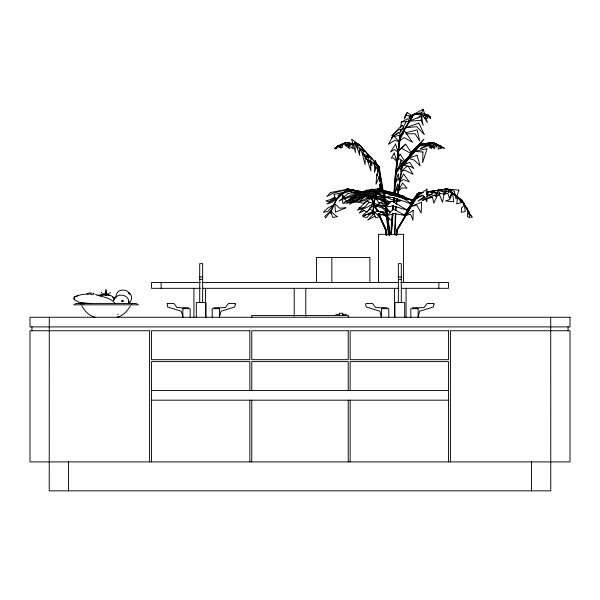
<?xml version="1.0" encoding="UTF-8"?>
<svg xmlns="http://www.w3.org/2000/svg" width="600" height="600" viewBox="0 0 600 600"><rect width="100%" height="100%" fill="white"/><g stroke="black" fill="none" stroke-linecap="round" stroke-linejoin="round"><path stroke-width="0.9" d="M394.485 234.75L395.43 213.353M395.558 210.562L395.722 206.843L396.158 206.843L395.985 210.562M394.912 234.75L395.865 213.353M106.433 290.873L106.305 295.252M390.75 234.66L392.31 214.155M392.588 210.428L392.947 205.763M393.368 200.167L393.585 197.377M393.795 194.58L395.138 176.865L399.668 136.8L413.558 114.48L400.245 136.965L399.668 136.8L400.305 136.845L395.775 176.887L394.433 194.618M390.96 234.69L392.513 214.192M392.865 209.528L393.15 205.8M393.435 202.072L393.787 197.415M393.998 194.618L395.34 176.91L399.668 136.8L400.305 136.845M391.185 234.66L392.812 213.218M393.097 209.49L393.375 205.763M393.66 202.035L394.013 197.377M394.23 194.58L395.572 176.865L400.103 136.8L413.558 114.48M391.388 234.69L393.015 213.255M393.3 209.528L393.585 205.8M393.862 202.072L394.222 197.415M421.095 120.33L421.47 116.265L408.825 121.23L421.095 120.33L423.18 125.28L421.47 116.265M395.775 176.91L395.138 176.865M400.59 129.097L400.207 132.645L406.545 121.155M400.785 127.32L401.355 122.002L407.903 118.695L408.832 121.455L401.355 122.002M377.595 188.873L384.12 193.38L377.595 188.873L384.585 193.11L385.08 196.778M384.24 196.065L383.873 193.312L384.585 193.11L378.03 188.873M374.73 200.085L372.952 213.202L372.517 213.202L374.295 200.085L374.73 200.13L378.022 188.782L377.587 188.782L374.295 200.13M396.045 235.282L396.825 229.77L418.47 193.11L423.082 192.428M396.248 235.312L396.825 229.77L397.47 229.808L396.683 235.312M396.472 235.282L397.26 229.77L418.897 193.11L422.588 192.562M396.143 204.112L396.982 198.653M397.537 195.007L401.88 166.778L420.585 144.458L402.308 166.778L397.972 195.007M396.57 204.112L397.41 198.653M434.678 146.7L434.19 148.86L432.54 146.873L428.257 145.028M371.265 195.397L370.837 197.197L375.195 195.855M405.24 115.56L404.43 118.778L407.228 112.523L412.2 115.868L405.24 115.56L407.228 112.523M101.46 292.5L101.37 292.98L101.542 292.26M428.115 116.602L428.64 116.325L428.115 116.602L425.085 114.683M423.93 115.267L423.412 116.7L421.868 117.135M219.442 317.145L219.667 316.53M418.08 317.145L418.312 316.53M421.575 113.205L423.12 109.17L412.95 114.817L421.575 113.205L427.312 122.483L423.12 109.17M380.903 211.185L379.087 215.333L382.118 214.53M336.3 200.085L330.33 213.202L329.903 213.202L335.865 200.085L347.385 188.782L335.88 200.13M128.805 301.688C128.363 293.55 115.89 292.928 113.55 300.3L113.97 299.572M114.24 299.093L114.675 298.343M420.353 192.69L417.72 197.228L414.915 199.718L422.22 195.097M397.02 229.897L419.092 193.237L397.447 229.897L396.825 229.77M392.505 136.695L400.53 135.233L398.865 132.352L392.505 136.695L391.373 138.585L392.737 137.453M399.81 136.965L413.692 114.645M130.282 305.947C127.41 311.13 123.157 315.885 117.075 317.077M456.87 196.163L461.745 200.347L447.097 188.782L455.43 195.022M447.525 188.782L446.947 188.993M461.317 200.347L461.91 200.085L469.463 213.33L461.287 200.212L469.65 213.202M426.893 194.28L428.985 191.407L432.675 193.507L426.952 196.478M342.442 145.005L343.462 143.745L338.46 146.977L342.487 147.278M417.99 118.238L419.632 116.205L422.842 114.623M390.69 201.368L386.062 207.03L393.06 205.86L407.317 210.225L392.077 201.142M106.845 293.077L106.552 294.33L109.462 293.558M366.248 201.3L357.442 210.225L364.905 207.202M359.85 201.263L371.91 189.105L383.94 196.725M105.097 294.345C106.762 296.775 104.108 293.197 102.51 293.655M401.482 148.312L405.683 144.15L412.283 154.222L401.482 148.312L397.778 151.62L405.683 144.15M412.335 116.002L409.38 118.882L409.058 116.895L416.558 113.573L412.335 116.002L409.058 116.895M128.812 303.638C139.485 292.582 115.89 282.428 115.852 298.222M407.085 166.14L401.062 171.667L405.165 170.257L413.168 174.36L408.202 166.267M396.143 134.618L398.865 132.352M375.697 206.093L380.085 202.733M384.585 193.11L384.803 196.98M384.487 197.895L388.83 229.98L389.543 229.77L389.722 235.282M388.83 229.98L389.543 229.77L385.327 198.608M424.268 196.538L417.96 201.15L425.317 197.325M443.482 194.167L444.803 193.215L445.162 189.015L448.702 192.54M461.287 200.212L461.91 200.085M334.95 197.895L328.748 201.825L325.875 200.925L330.15 199.635L334.86 197.145M338.048 195.93L342.697 192.983L338.775 195.06M382.763 307.928L381.532 308.685L381.532 316.957L381.15 316.957L379.942 311.22L366.218 306.952L365.61 303.945L366.33 303.465L372.465 303.457L375.6 307.515L382.763 307.928L382.058 308.325M357.593 194.175L348.442 199.718L355.725 196.665M335.572 198.87L326.865 203.903L331.642 202.545L338.737 197.04L337.155 197.955M374.94 216.127L367.71 220.178L377.212 210.36L387.143 215.333L378.157 214.327M86.887 293.985L89.715 292.882L92.273 293.115M100.05 295.905C104.438 294.743 113.752 293.317 113.722 300.202M360.817 201.112L372.022 195.585L382.882 196.965M364.77 210.3L359.108 213.06L369.27 202.17L386.332 206.647L375.3 205.178L369.63 207.938M363.428 197.542L349.38 204.225L358.065 193.845L365.888 196.042M444.06 194.722L447.158 193.267M345.892 142.462L337.058 146.303L346.327 142.462L345.892 142.507L359.528 144.375L359.093 144.375M425.572 199.02L422.197 200.43L432.75 197.032M427.26 198.315L431.482 196.553M433.17 195.847L436.545 194.438L438 190.072L440.22 193.748M90.877 303.712L78.998 302.243L74.715 299.903L74.213 297.06C80.085 294.195 86.715 293.58 93.127 294.487M74.213 297.06L77.858 295.785M360.795 194.962L366.712 192.975M376.47 206.16L378.735 205.417M74.25 297.278L73.642 298.92L74.677 299.685M435.39 196.185L439.785 194.767M74.948 303.938L76.597 303.42L135.532 303.42L137.183 303.938M385.612 197.25L396.457 193.845L412.207 204.225L393.022 197.542L385.695 197.513M131.13 303.983L132.998 303.42M98.43 295.252C102.075 293.925 106.102 294.165 109.718 295.462M403.185 133.47L401.445 133.92L403.26 133.898M405.787 132.795L417.082 129.863L419.678 140.843L415.035 133.755L405.975 133.86M421.717 113.017L413.153 114.698L416.737 113.648M413.123 114.398L419.88 113.085M413.153 114.698L421.283 113.017M388.957 235.343L388.778 229.83L389.543 229.77M432.435 142.507L420.158 144.375L432.862 142.507L441.082 146.303L432.428 142.462L432.862 142.507M358.5 194.04L365.752 192.96M426.772 191.88L447.495 188.873L426.81 192.18M427.2 191.88L447.495 188.873M419.092 193.237L418.47 193.11L423.12 192.728M356.257 201.69L342.795 203.362L342.263 194.062L346.035 200.843L352.5 201.18M367.695 197.52L371.108 197.513L368.498 196.778M379.178 166.778L359.093 144.458L379.178 166.77L384.143 196.83M401.88 166.77L402.315 166.77M377.565 189.142L378 189.142M447.54 189.172L447.067 188.873M383.873 193.312L384.548 193.38M418.507 193.41L418.897 193.11M378.75 166.778L385.365 206.843L385.8 206.843L388.935 234.75M378.127 213.555L385.5 229.755L386.138 229.77L386.745 235.282M388.778 229.83L389.213 229.83M199.71 276.968L202.65 276.968M398.355 276.968L401.295 276.968M199.71 279.413L202.65 279.413M398.355 279.413L401.295 279.413M200.415 282.548L151.5 282.548L151.5 288.33L200.415 288.33M202.282 282.548L398.91 282.548M400.77 282.548L448.5 282.548L448.5 288.33L401.452 288.33M202.282 288.33L398.79 288.33M105.3 289.987L106.59 289.987M105.007 294.36L104.895 293.077M73.552 304.822L138.585 304.822M184.417 307.71L188.55 307.71M213.81 307.71L217.942 307.71M383.062 307.71L387.195 307.71M412.447 307.71L416.588 307.71M182.812 308.685L190.155 308.685L190.155 317.257M219.548 308.685L212.205 308.685L212.205 317.257M381.45 308.685L388.8 308.685L388.8 317.257M418.192 308.685L410.842 308.685L410.842 317.257M335.805 314.355L339.51 314.355M342.817 314.355L346.53 314.355M151.5 390.548L448.5 390.548M151.5 400.185L448.5 400.185M386.1 235.275L385.493 229.77L386.31 235.282M378.765 213.57L386.138 229.77L378.562 213.555M117.413 314.123L118.215 314.175M386.138 229.77L386.535 235.275M385.5 229.755L378.33 213.57M423.022 114.248L417.428 113.7L422.603 114.637M424.89 114.435L428.618 114.802L430.725 118.785L426.915 115.425L424.327 114.953M361.118 150.562L359.528 150.308L359.61 155.257L356.79 146.243L365.085 151.208L362.707 150.825M371.835 206.445L375.442 207.03L373.298 205.44M365.782 192.405L346.98 188.873L365.347 192.405M367.185 192.757L369.022 193.11M426.592 193.673L437.1 196.208L433.815 203.138L432.338 197.048L427.283 194.835M433.928 145.762L424.83 143.558L426.548 144.292M374.272 214.252L371.73 213.562L362.528 215.468L369.983 208.972L375.03 212.565M377.663 215.183L379.358 215.64L377.918 214.62M97.118 295.125C103.41 297.082 111.075 297.907 115.23 303.638M93.855 293.812L93.472 293.692L94.14 293.933M79.14 303.42L81.008 303.983M95.602 294.472L96.99 294.96M95.062 317.077C88.98 315.885 84.727 311.13 81.847 305.947M371.445 196.507L389.918 202.837M358.087 193.545L354.697 192.368L353.43 190.125L359.303 193.41M361.485 194.715L363.18 195.308M368.272 197.07L371.663 198.248L368.34 196.98M357.45 194.153L346.013 190.155L347.265 188.993L350.558 191.212L358.425 194.16M367.132 197.535L371.528 199.072L367.163 197.43M365.903 195.397L362.4 194.153L360.285 191.558L365.873 194.82M369.413 196.642L377.295 199.447M381.675 201L384.308 201.938M122.49 301.65L123.517 301.163L122.903 300.195L121.965 300.728L122.468 301.673M389.94 202.822L373.058 196.237M360.03 193.822L365.85 196.035M370.072 196.44L376.785 199.02M381.825 200.955L384.345 201.923M112.792 296.888L114.675 297.712M427.463 115.2L424.245 113.76L428.1 115.785M366.9 193.02L368.438 193.83M424.103 113.445L427.125 115.365M423.668 113.445L428.55 116.602M379.485 205.178L390.607 212.565M376.793 196.072L385.493 201.9L380.4 196.785M130.485 294.743L128.205 292.447M382.875 214.327L390.923 220.178L382.553 211.665M366.87 200.663L369.015 202.252M447.097 188.782L461.745 200.347M366.765 193.132L368.032 194.16M372.757 189.105L374.67 191.025M381.435 202.815L390.728 212.423M430.418 117L430.695 117.3L429.877 116.288M128.4 292.815L129.172 293.737M122.108 301.485L121.83 300.862L121.995 301.35M461.722 200.212L469.463 213.33M370.62 195.667L373.725 202.485M376.822 209.31L377.603 211.013M370.41 195.653L373.905 203.325M374.678 205.028L377.392 210.998M370.575 196.515L373.68 203.34M374.843 205.897L377.168 211.013M369.983 195.653L373.47 203.325M374.632 205.882L376.965 210.998M381.33 316.53L381.562 317.145M182.692 316.53L182.917 317.145M82.567 302.955L83.002 304.163M110.198 292.26L110.4 292.95M384.45 198.653L385.8 206.843M385.05 198.817L389.265 229.98M384.15 193.11L384.518 195.855M384.893 198.608L389.107 229.77L389.393 235.343M385.365 206.843L388.507 234.75M128.88 302.438L128.955 303.135L128.745 301.11M105.458 290.873L105.578 295.252M568.072 326.903L568.072 330.757M550.717 317.257L550.778 490.83L49.222 490.83L49.282 317.257M531.487 461.903L531.487 490.83M450.428 461.903L450.428 330.757L570 330.757L570 461.903L30 461.903L30 330.757L149.572 330.757L149.572 461.903M448.5 461.903L448.5 361.612L350.145 361.612L350.145 390.548M438.855 282.548L438.855 288.33M406.072 288.33L406.072 317.257M404.692 317.257L404.692 302.565L394.95 302.565L394.95 317.257M403.553 282.548L403.553 234.33L378.48 234.33L378.48 282.548M401.295 302.565L401.295 263.632L398.355 263.632L398.355 302.565M394.5 288.33L394.5 317.257M369.885 282.548L369.885 257.475L316.44 257.475L316.44 282.548M350.145 400.185L350.145 461.903M348.337 317.257L348.337 315.472L251.782 315.472L251.782 317.257M348.218 390.548L348.218 361.612L251.782 361.612L251.782 390.548M348.218 400.185L348.218 461.903M342.825 315.472L342.825 313.237L339.502 313.237L339.51 315.472M331.845 257.475L331.845 282.548M305.782 288.33L305.782 316.327M294.218 288.33L294.218 316.327M251.782 400.185L251.782 461.903M249.855 390.548L249.855 361.612L151.5 361.612L151.5 461.903M249.855 400.185L249.855 461.903M206.048 317.257L206.048 302.565L196.312 302.565L196.312 317.257M205.5 288.33L205.5 317.257M202.65 302.565L202.65 263.632L199.71 263.632L199.71 302.565M193.928 288.33L193.928 317.257M161.145 282.548L161.145 288.33M68.512 461.903L68.512 490.83M31.928 326.903L31.928 330.757M426.967 189.105L426.93 201.9L423.548 195.585L416.107 197.197L426.967 189.105M379.455 174.053L379.395 181.913L380.265 179.542L381.345 182.078L379.455 174.053M413.16 210.36L413.01 220.178L410.61 214.327L405.405 215.333L413.16 210.36M342.532 143.812L342.48 146.183L340.853 148.215L339.442 146.678L342.532 143.812M422.933 151.98L422.64 162.623L427.072 148.672L414.338 151.44L422.933 151.98M365.317 156.6L365.055 164.565L362.22 153.083L370.657 157.792L365.317 156.6M421.553 202.17L421.185 213.06L416.85 205.178L410.34 206.647L421.553 202.17M380.873 183.007L380.692 188.153L381.653 187.958L382.897 191.483L380.873 183.007M461.535 208.125L461.272 212.288L465.24 211.545L464.46 204.952L461.535 208.125M376.71 174.127L376.05 184.2L378.517 178.29L381.233 181.597L376.71 174.127M379.733 184.14L379.058 193.178L380.543 188.55L382.718 191.025L379.733 184.14M375.345 160.53L374.4 172.267L376.343 167.498L379.447 171.21L375.345 160.53M235.395 303.945L234.78 306.952L221.062 311.22L219.472 316.957L219.472 308.685L218.243 307.928L225.405 307.515L228.54 303.457L234.675 303.465L235.395 303.945M434.04 303.945L433.425 306.952L419.707 311.22L418.118 316.957L418.118 308.685L416.888 307.928L424.05 307.515L427.185 303.457L433.312 303.465L434.04 303.945M467.925 210.833L467.272 216.42L470.048 217.942L467.925 210.833M457.74 197.04L456.66 203.903L461.452 202.545L457.74 197.04M106.058 295.178C106.583 296.085 107.047 292.882 106.058 295.178M410.355 205.86L410.13 207.03L413.49 200.663L406.882 210.225L410.355 205.86M444.053 194.153L442.485 202.245L439.545 194.82L430.26 191.558L444.053 194.153M378.63 170.257L377.618 174.36L377.483 165.525L379.627 171.667L378.63 170.257M458.895 190.155L456.03 199.072L454.38 191.212L446.685 188.993L458.895 190.155M398.22 174.127L394.815 184.2L398.475 178.29L399.69 181.597L398.22 174.127M397.77 184.14L394.658 193.178L397.155 188.55L398.183 191.025L397.77 184.14M401.01 160.53L396.908 172.267L399.817 167.498L401.228 171.21L401.01 160.53M434.415 143.745L433.522 146.265L430.043 147.278L437.265 146.977L434.415 143.745M405.81 213.562L405.053 215.64L408.54 208.972L403.98 215.468L405.81 213.562M420.533 143.183L419.933 144.803L423.915 139.148L411.18 152.468L420.533 143.183M417.112 193.845L415.755 197.513L415.192 197.542L410.048 204.225L417.112 193.845M451.732 192.368L449.438 198.248L448.043 193.822L438.285 190.125L451.732 192.368M439.5 145.822L438.112 148.995L440.783 148.485L439.5 145.822M400.013 154.163L396.945 161.047L399.248 158.565L406.192 163.2L400.013 154.163M452.603 192.983L449.625 199.635L445.575 200.925L453.757 201.825L452.603 192.983M466.912 207.788L466.725 208.2L463.71 203.888L468.893 212.153L466.912 207.788M404.295 130.553L399.188 141.233L404.018 137.52L412.553 142.282L404.295 130.553M406.357 159.847L404.295 163.898L403.147 163.733L395.978 170.82L406.357 159.847M403.56 174.053L399.465 182.078L403.23 179.542L409.312 181.913L403.56 174.053M402.525 183.007L398.018 191.483L401.94 187.958L406.995 188.153L402.525 183.007M394.207 153.03L391.342 158.167L393.457 157.98L396.825 161.505L394.207 153.03M393.345 135.547L388.373 144.382L394.882 140.28L399.067 141.69L393.345 135.547M339.525 194.438L336.09 200.43L333.892 194.483L353.955 190.072L339.525 194.438M412.118 153.083L409.268 157.792L409.237 156.6L401.018 164.565L412.118 153.083M354.067 143.558L352.035 146.873L353.377 148.86L348.81 145.98L354.067 143.558M417.862 146.243L414.705 151.208L414.338 150.308L409.283 155.257L417.862 146.243M395.603 144.067L390.525 151.935L394.41 149.565L397.89 152.093L395.603 144.067M167.235 303.525L167.58 306.952L181.297 311.22L182.887 316.957L182.887 308.685L184.118 307.928L176.955 307.515L173.82 303.457L167.235 303.525M371.55 158.475L370.5 160.058L371.91 165.915L366.668 155.22L371.55 158.475M373.072 203.888L367.29 212.153L358.882 207.788L365.295 208.2L373.072 203.888M338.572 145.53L336.525 148.358L334.68 148.238L338.572 145.53M330.885 210.833L325.733 217.942L324.705 216.42L330.885 210.833M338.295 145.822L335.895 148.995L334.815 148.485L338.295 145.822M461.175 200.843L460.68 201.465L464.445 203.362L453.645 194.062L461.175 200.843M393.12 208.972L387.232 215.64L394.103 213.562L405.127 215.468L393.12 208.972M333.562 204.952L327.697 211.545L323.31 212.288L327.705 208.125L333.562 204.952M427.162 115.552L424.56 118.38L427.71 118.26L427.162 115.552M330.51 192.54L326.82 196.538L333.157 193.215L348.435 189.015L330.51 192.54M402.007 125.235L391.815 135.938L398.13 130.072L404.595 128.49L402.007 125.235M372.78 211.433L366.892 217.5L362.7 216.667L372.78 211.433M349.35 142.882L346.26 145.53L344.572 143.235L349.35 142.882M348.165 193.507L339.007 201.15L350.925 195L360.907 191.407L348.165 193.507M375.735 194.062L364.395 203.362L352.905 201.465L364.433 200.843L375.735 194.062M377.483 165.21L375.6 166.672L375.69 168.562L373.44 162.33L377.483 165.21M426.923 145.41L420.315 148.762L430.095 144.78L425.58 143.678L426.923 145.41M409.717 162.33L403.058 165.21L410.903 166.672L413.865 168.562L409.717 162.33M345.847 207.788L335.452 212.153L334.853 203.888L339.615 208.2L345.847 207.788M363.968 196.208L347.025 203.138L364.702 197.048L383.295 192.623L363.968 196.208M379.665 216.42L375.862 217.942L372.825 210.833L379.665 216.42M365.205 192.368L350.535 198.248L363.562 193.822L379.928 190.125L365.205 192.368M366.735 190.155L344.07 199.072L366.697 191.212L377.685 188.993L366.735 190.155M416.993 155.22L408.57 158.475L414.248 160.058L420.15 165.915L416.993 155.22M365.19 194.153L343.972 202.245L366.218 194.82L381.09 191.558L365.19 194.153M418.83 123.105L405.42 127.815L416.707 126.623L424.335 134.58L418.83 123.105M353.115 143.678L347.625 145.41L349.83 148.762L344.52 144.78L353.115 143.678M430.485 142.507L418.912 145.852L428.213 145.538L431.325 148.755L430.485 142.507M444.24 148.238L439.237 145.53L444.24 148.238M365.355 151.44L362.663 151.98L369.082 162.623L359.25 148.672L365.355 151.44M337.11 216.667L332.715 217.5L330.75 211.433L337.11 216.667M400.192 200.925L389.13 201.825L376.335 192.983L391.86 199.635L400.192 200.925M570 317.257L30 317.257L30 326.903L570 326.903L570 317.257M249.855 330.757L151.5 330.757L151.5 359.685L249.855 359.685L249.855 330.757M348.218 330.757L251.782 330.757L251.782 359.685L348.218 359.685L348.218 330.757M448.5 330.757L350.145 330.757L350.145 359.685L448.5 359.685L448.5 330.757M376.155 163.898L370.522 163.733L370.928 170.82L367.222 159.847L376.155 163.898M435.322 143.235L429.217 142.882L437.077 145.53L435.322 143.235M387.053 212.288L378.705 211.545L373.62 204.952L382.403 208.125L387.053 212.288M360.435 145.852L356.993 145.538L357.81 148.755L354.39 142.507L360.435 145.852M388.11 203.903L378.54 202.545L375.157 197.04L388.11 203.903M390.36 194.175L383.722 192.69L408.285 199.718L390.36 194.175M390.795 193.507L381.743 191.407L414.675 201.15L390.795 193.507M392.43 192.54L378.038 189.015L404.632 196.538L392.43 192.54M397.08 194.483L379.68 190.072L395.572 194.438L413.347 200.43L397.08 194.483M359.332 144.803L354.803 143.183L355.485 152.468L351.615 139.148L359.332 144.803M440.498 146.678L435.555 143.812L442.103 148.215L440.498 146.678M471.825 216.667L468.112 211.433L472.028 217.5L471.825 216.667"/></g></svg>
